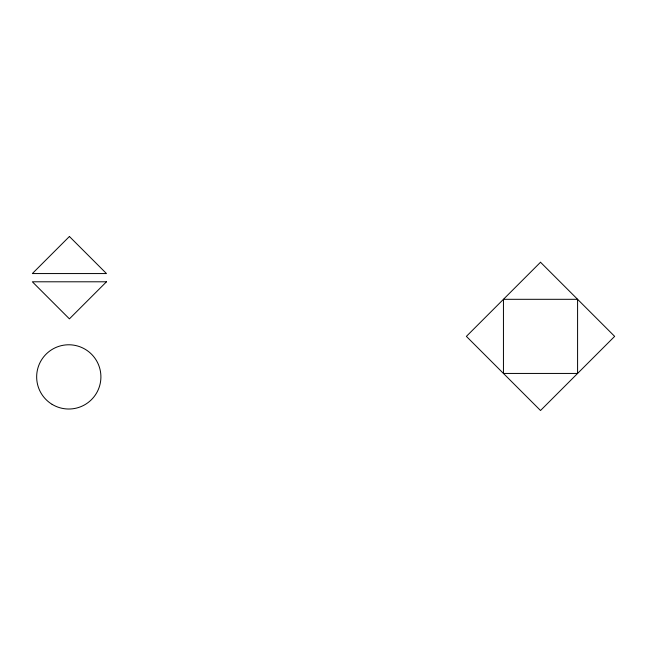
<?xml version="1.0" encoding="UTF-8"?>
<svg xmlns="http://www.w3.org/2000/svg" width="647" height="647" viewBox="0 0 647 647"><rect width="100%" height="100%" fill="white"/><g stroke="black" fill="none" stroke-linecap="round" stroke-linejoin="round"><path stroke-width="0.97" d="M69.415 236.495L32.35 273.56L106.48 273.56L69.415 236.495M106.48 281.793L69.415 318.858L32.35 281.793L106.48 281.793M540.52 262.245L466.382 336.375L540.52 410.505L614.65 336.375L540.52 262.245M577.585 299.31L503.447 299.31L503.447 373.44L577.585 373.44L577.585 299.31M52.14 404.375A32.124 32.124 0 0 0 100.9 377.565A32.124 32.124 0 0 0 53.305 348.749A32.124 32.124 0 0 0 52.14 404.375"/></g></svg>
